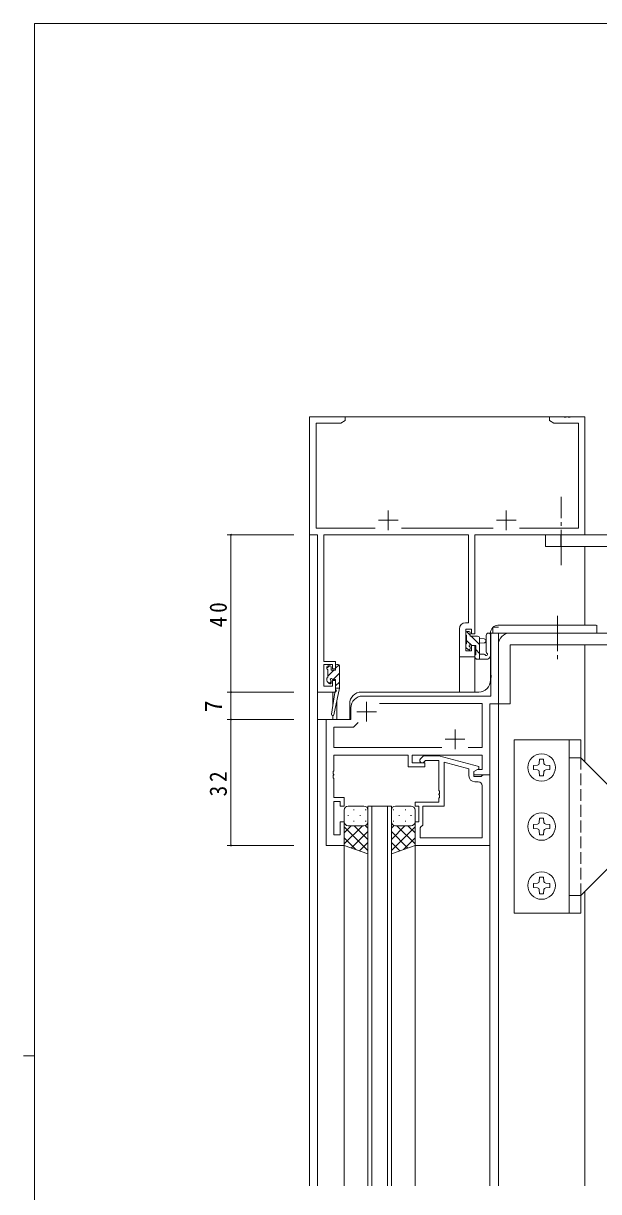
# Model space of a CAD drawing. Units: millimetres on the paper. Extents: x -420 to 373, y -297 to 267.
# Drawn here: x -420.5 to -274.2, y -32.6 to 264.4 of the extents above; entities that cross this region are included whole.
import ezdxf
from ezdxf.enums import TextEntityAlignment as Align

# ---------------------------------------------------------------- set-up
doc = ezdxf.new("R2010")
doc.units = ezdxf.units.MM
doc.linetypes.add('CHAIN2', pattern=[12, 9, -1, 1, -1])
doc.linetypes.add('DASHED3', pattern=[4, 3, -1])
for name, color, linetype, lineweight in [('0-1_YKK_ZWAK', 7, 'Continuous', 9), ('0-3_YKK_11', 7, 'Continuous', 9), ('0-4_YKK_12', 2, 'Continuous', 9), ('0-5_YKK_13', 4, 'Continuous', 9), ('0-6_YKK_D', 6, 'Continuous', 9)]:
    doc.layers.add(name, color=color, linetype=linetype, lineweight=lineweight)
doc.styles.add('ＭＳ ゴシック', font='')
doc.styles.get('ＭＳ ゴシック').set_extended_font_data('MS Gothic')

msp = doc.modelspace()

# ---------------------------------------------------------------- linework, layer by layer
at = {"layer": '0-1_YKK_ZWAK'}
for p, q in [((-417.7, -260.575), (-417.7, 264.425)), ((352.3, 264.425), (-417.7, 264.425)), ((-420.5, 1.925), (-417.7, 1.925))]:
    msp.add_line(p, q, dxfattribs=at)
at = {"layer": '0-3_YKK_11'}
for p, q in [((-347.7, 164.425), (-338.7, 164.425)), ((-347.7, 134.425), (-347.7, 164.425)), ((-338.7, 163.425), (-339.791, 162.795)), ((-338.7, 164.425), (-338.7, 163.425)), ((-286.7, 164.425), (-283.158, 164.425)), ((-286.7, 163.425), (-286.7, 164.425)), ((-285.609, 162.795), (-286.7, 163.425)), ((-283.158, 164.425), (-282.975, 164.305)), ((-282.975, 164.305), (-282.425, 164.305)), ((-282.425, 164.305), (-282.242, 164.425)), ((-282.242, 164.425), (-282.158, 164.425)), ((-282.158, 164.425), (-281.975, 164.305)), ((-281.975, 164.305), (-281.425, 164.305)), ((-281.425, 164.305), (-281.242, 164.425)), ((-281.242, 164.425), (-277.7, 164.425)), ((-277.7, 164.425), (-277.7, 134.425)), ((-346.07, 162.795), (-346.07, 136.055)), ((-339.791, 162.795), (-346.07, 162.795)), ((-279.33, 162.795), (-285.609, 162.795)), ((-279.33, 136.055), (-279.33, 162.795)), ((-327.7, 140.625), (-327.7, 135.625)), ((-297.7, 140.625), (-297.7, 135.625)), ((-330.2, 138.125), (-325.2, 138.125)), ((-300.2, 138.125), (-295.2, 138.125)), ((-345.7, 134.425), (-347.7, 134.425)), ((-346.07, 136.055), (-331.05, 136.055)), ((-345.7, 94.425), (-345.7, 134.425)), ((-344.07, 134.425), (-344.07, 102.225)), ((-307.33, 134.425), (-344.07, 134.425)), ((-324.35, 136.055), (-301.05, 136.055)), ((-307.33, 112.025), (-307.33, 134.425)), ((-305.7, 134.425), (-305.7, 109.225)), ((-277.7, 134.425), (-305.7, 134.425)), ((-294.35, 136.055), (-279.33, 136.055)), ((-309.6, 103.425), (-309.6, 110.525)), ((-308.1, 112.025), (-307.33, 112.025)), ((-307.97, 110.395), (-307.97, 104.925)), ((-306.5, 110.395), (-307.97, 110.395)), ((-306.5, 109.225), (-306.5, 110.395)), ((-305.7, 109.225), (-306.5, 109.225)), ((-301.63, 109.425), (-301.63, 98.883)), ((-299.7, 109.425), (-301.63, 109.425)), ((-299.7, 91.425), (-299.7, 109.425)), ((-307.97, 104.925), (-306.5, 104.925)), ((-306.5, 106.225), (-305.7, 106.225)), ((-306.5, 104.925), (-306.5, 106.225)), ((-305.7, 106.225), (-305.7, 103.425)), ((-344.07, 102.225), (-341.1, 102.225)), ((-344.07, 101.425), (-344.07, 95.925)), ((-341.9, 101.425), (-344.07, 101.425)), ((-341.9, 100.325), (-341.9, 101.425)), ((-341.1, 102.225), (-341.1, 100.325)), ((-305.7, 103.425), (-309.6, 103.425)), ((-341.1, 100.325), (-341.9, 100.325)), ((-301.63, 98.883), (-301.51, 98.7)), ((-301.51, 98.15), (-301.63, 97.966)), ((-301.51, 98.7), (-301.51, 98.15)), ((-344.07, 95.925), (-341.9, 95.925)), ((-341.9, 97.325), (-341.1, 97.325)), ((-341.9, 95.925), (-341.9, 97.325)), ((-341.1, 97.325), (-341.1, 94.425)), ((-301.63, 97.966), (-301.63, 93.425)), ((-341.1, 94.425), (-345.7, 94.425)), ((-301.63, 93.425), (-334.2, 93.425)), ((-337.2, 90.425), (-337.2, 87.425)), ((-335.7, 89.425), (-330.7, 89.425)), ((-333.2, 91.925), (-333.2, 86.925)), ((-303.83, 91.495), (-329.96, 91.495)), ((-303.83, 80.355), (-303.83, 91.495)), ((-301.9, 91.425), (-299.7, 91.425)), ((-301.9, 73.425), (-301.9, 91.425)), ((-343.5, 87.425), (-343.5, 55.425)), ((-337.2, 87.425), (-343.5, 87.425)), ((-335.341, 86.653), (-336.5, 85.495)), ((-335.341, 86.653), (-336.5, 85.495)), ((-341.57, 85.495), (-341.57, 80.355)), ((-336.5, 85.495), (-341.57, 85.495)), ((-310.7, 84.925), (-310.7, 79.925)), ((-341.57, 80.355), (-314.05, 80.355)), ((-313.2, 82.425), (-308.2, 82.425)), ((-307.35, 80.355), (-303.83, 80.355)), ((-341.57, 78.425), (-322.6, 78.425)), ((-341.57, 74.383), (-341.57, 78.425)), ((-322.6, 78.425), (-322.6, 75.425)), ((-321.6, 78.425), (-303.83, 78.425)), ((-321.6, 76.425), (-321.6, 78.425)), ((-318.749, 78.225), (-319.524, 77.449)), ((-314.803, 78.225), (-318.749, 78.225)), ((-304.7, 75.518), (-314.803, 78.225)), ((-303.83, 78.425), (-303.83, 74.725)), ((-341.69, 74.2), (-341.57, 74.383)), ((-322.6, 75.425), (-318.4, 75.425)), ((-318.4, 76.425), (-321.6, 76.425)), ((-318.676, 76.6), (-318.251, 77.025)), ((-318.4, 75.425), (-318.4, 76.425)), ((-318.251, 77.025), (-314.8, 77.025)), ((-314.8, 77.025), (-314.8, 69.383)), ((-313.5, 76.633), (-307.2, 74.945)), ((-313.5, 65.425), (-313.5, 76.633)), ((-307.2, 74.945), (-307.2, 73.125)), ((-305.9, 74.225), (-304.7, 74.918)), ((-305.034, 74.725), (-305.9, 74.225)), ((-303.83, 74.725), (-305.034, 74.725)), ((-304.7, 74.918), (-304.7, 75.518)), ((-341.69, 73.65), (-341.69, 74.2)), ((-341.57, 73.466), (-341.69, 73.65)), ((-341.69, 73.2), (-341.57, 73.383)), ((-341.69, 72.65), (-341.69, 73.2)), ((-341.57, 72.466), (-341.69, 72.65)), ((-341.57, 73.383), (-341.57, 73.466)), ((-341.57, 67.625), (-341.57, 72.466)), ((-305.9, 74.225), (-305.9, 73.425)), ((-305.9, 72.925), (-305.9, 74.225)), ((-305.9, 73.425), (-301.9, 73.425)), ((-304.1, 72.925), (-305.9, 72.925)), ((-305.7, 71.625), (-304.83, 71.625)), ((-303.9, 73.125), (-304.1, 72.925)), ((-303.6, 73.425), (-303.9, 73.125)), ((-301.9, 73.425), (-303.6, 73.425)), ((-301.9, 55.425), (-301.9, 73.425)), ((-314.8, 69.383), (-314.68, 69.2)), ((-314.68, 68.65), (-314.8, 68.466)), ((-314.8, 68.466), (-314.8, 68.383)), ((-314.8, 68.383), (-314.68, 68.2)), ((-314.68, 69.2), (-314.68, 68.65)), ((-303.83, 70.625), (-303.83, 57.355)), ((-338.9, 67.625), (-341.57, 67.625)), ((-341.57, 66.625), (-339.9, 66.625)), ((-341.57, 58.125), (-341.57, 66.625)), ((-339.9, 66.625), (-339.9, 65.425)), ((-339.9, 65.425), (-338.9, 65.425)), ((-338.9, 65.425), (-338.9, 67.625)), ((-320.9, 66.425), (-320.9, 65.425)), ((-314.8, 66.425), (-320.9, 66.425)), ((-320.9, 65.425), (-319.9, 65.425)), ((-319.9, 65.425), (-319.9, 61.425)), ((-318.9, 65.425), (-313.5, 65.425)), ((-318.9, 60.625), (-318.9, 65.425)), ((-314.68, 67.65), (-314.8, 67.466)), ((-314.8, 67.466), (-314.8, 66.425)), ((-314.68, 68.2), (-314.68, 67.65)), ((-339.9, 61.425), (-339.9, 58.125)), ((-338.9, 61.425), (-339.9, 61.425)), ((-338.9, 55.425), (-338.9, 61.425)), ((-320.9, 61.425), (-320.9, 55.425)), ((-319.9, 61.425), (-320.9, 61.425)), ((-319.6, 59.925), (-319.4, 60.125)), ((-319.6, 57.355), (-319.6, 59.925)), ((-319.4, 60.125), (-318.9, 60.625)), ((-339.9, 58.125), (-341.57, 58.125)), ((-303.83, 57.355), (-319.6, 57.355)), ((-303.83, 57.355), (-319.6, 57.355)), ((-343.5, 55.425), (-338.9, 55.425)), ((-320.9, 55.425), (-301.9, 55.425))]:
    msp.add_line(p, q, dxfattribs=at)
for centre, radius, start, end in [((-308.1, 110.525), 1.5, 90, 179.99998), ((-334.2, 90.425), 3, 90, 179.99998), ((-319.1, 77.025), 0.6, 134.99998, 315), ((-305.7, 73.125), 1.5, 180, 269.99998), ((-304.83, 70.625), 1, 0, 89.99998)]:
    msp.add_arc(centre, radius, start, end, dxfattribs=at)
at = {"layer": '0-4_YKK_12'}
for p, q in [((-347.7, 164.425), (-347.7, -31.075)), ((-347.7, 164.425), (-277.7, 164.425)), ((-277.7, 134.725), (-277.7, 164.425)), ((-277.7, 134.725), (-277.7, 134.425)), ((-277.7, 131.425), (-277.7, 111.425)), ((-301.7, 97.425), (-301.7, 109.425)), ((-299.7, 109.425), (-301.7, 109.425)), ((-299.7, 109.425), (-299.7, -31.075)), ((-277.7, 106.421), (-277.7, 76.747)), ((-309.6, 103.425), (-309.6, 94.425)), ((-305.7, 103.425), (-309.6, 103.425)), ((-305.7, 103.425), (-305.7, 94.425)), ((-345.7, 94.725), (-345.699, 87.425)), ((-341.8, 94.425), (-345.7, 94.424)), ((-341.8, 94.425), (-341.8, 90.768)), ((-334.499, 94.425), (-304.7, 94.425)), ((-345.7, -31.075), (-345.699, 87.425)), ((-343.499, 55.425), (-343.499, 87.425)), ((-341.8, 88.427), (-341.8, 87.425)), ((-332.9, 65.426), (-326.9, 65.426)), ((-332.9, -31.075), (-332.9, 65.426)), ((-331.9, 65.426), (-331.9, -31.075)), ((-327.9, -31.075), (-327.9, 65.426)), ((-326.9, 65.426), (-326.9, -31.075)), ((-338.9, 55.425), (-343.499, 55.425)), ((-338.9, 55.425), (-343.499, 55.425)), ((-338.9, -31.075), (-338.9, 55.425)), ((-320.9, 55.725), (-320.9, -31.075)), ((-308.9, 55.425), (-301.9, 55.425)), ((-301.9, 55.425), (-301.9, -31.075)), ((-277.7, 43.747), (-277.7, -31.075))]:
    msp.add_line(p, q, dxfattribs=at)
msp.add_lwpolyline([(-337.499, 91.425), (-337.499, 87.425), (-345.699, 87.425)], dxfattribs=at)
for centre, start, end in [((-304.7, 97.425), 270, 0), ((-334.499, 91.425), 90, 180)]:
    msp.add_arc(centre, 3, start, end, dxfattribs=at)
at = {"layer": '0-5_YKK_13', "linetype": 'CHAIN2'}
for p, q in [((-283.701, 126.653), (-283.701, 144.031)), ((-284.701, 113.802), (-284.701, 101.944))]:
    msp.add_line(p, q, dxfattribs=at)
at = {"layer": '0-5_YKK_13'}
for p, q in [((-268.701, 134.425), (-287.701, 134.425)), ((-287.701, 134.425), (-287.701, 131.425)), ((-283.8, 134.425), (-283.8, 131.425)), ((-287.701, 131.425), (-268.701, 131.425)), ((-301.08, 110.925), (-299.637, 110.925)), ((-301.08, 109.425), (-301.08, 110.925)), ((-274.8, 111.425), (-299.8, 111.425)), ((-274.7, 111.425), (-274.7, 109.421)), ((-307.97, 109.525), (-307.97, 109.025)), ((-307.775, 109.806), (-306.87, 108.901)), ((-307.77, 108.825), (-307.77, 106.725)), ((-307.77, 107.556), (-306.44, 106.226)), ((-307.17, 109.825), (-307.67, 109.825)), ((-306.87, 108.625), (-306.87, 109.525)), ((-304.97, 108.625), (-306.87, 108.625)), ((-306.594, 108.625), (-304.47, 106.501)), ((-304.47, 102.825), (-304.47, 108.125)), ((-304.47, 108.025), (-303.326, 107.923)), ((-304.47, 106.825), (-303.326, 106.927)), ((-302.8, 104.561), (-302.8, 108.808)), ((-274.701, 109.425), (-301.701, 109.425)), ((-301.6, 103.63), (-301.6, 108.808)), ((-301.08, 109.425), (-299.7, 109.425)), ((-299.7, 108.925), (-299.7, 94.025)), ((-296.7, 109.424), (-192.7, 109.408)), ((-307.97, 106.525), (-307.97, 105.925)), ((-307.882, 105.713), (-307.382, 105.213)), ((-306.87, 105.425), (-306.87, 105.764)), ((-306.409, 106.225), (-305.47, 106.225)), ((-305.47, 106.225), (-305.47, 103.925)), ((-305.47, 105.256), (-304.47, 104.256)), ((-303.29, 104.025), (-304.47, 104.025)), ((-299.702, 91.425), (-299.7, 106.425)), ((-296.7, 106.424), (-296.702, 91.424)), ((-296.7, 106.424), (-192.7, 106.406)), ((-342.682, 101.125), (-343.3, 100.507)), ((-342.5, 101.125), (-343, 101.125)), ((-340.207, 101.355), (-341.1, 100.462)), ((-341.1, 101.125), (-341.1, 100.025)), ((-340.4, 101.425), (-340.8, 101.425)), ((-340.1, 101.125), (-340.1, 95.427)), ((-305.67, 103.725), (-305.67, 103.125)), ((-305.67, 103.211), (-305.284, 102.825)), ((-305.37, 102.825), (-302.407, 102.825)), ((-301.668, 103.44), (-302.02, 103.008)), ((-343.3, 100.825), (-343.3, 100.325)), ((-343.1, 100.125), (-343.1, 98.125)), ((-341.537, 100.025), (-343.1, 98.462)), ((-342.2, 100.025), (-342.2, 100.825)), ((-341.1, 100.025), (-342.2, 100.025)), ((-340.1, 99.217), (-341.692, 97.625)), ((-343.3, 97.925), (-343.3, 97.325)), ((-343.212, 97.113), (-342.712, 96.613)), ((-342.2, 97.117), (-342.708, 96.609)), ((-342.2, 96.825), (-342.2, 97.164)), ((-341.739, 97.625), (-341.1, 97.625)), ((-340.1, 95.427), (-341.506, 88.666)), ((-341.1, 95.427), (-341.114, 95.34)), ((-341.1, 97.625), (-341.1, 95.427)), ((-340.1, 96.972), (-341.1, 95.972)), ((-340.1, 95.427), (-341.1, 95.427)), ((-341.273, 94.313), (-342.097, 88.771)), ((-340.8, 92.061), (-340.8, 87.425)), ((-299.702, 91.425), (-296.702, 91.424)), ((-295.701, 38.247), (-295.701, 82.247)), ((-295.701, 82.247), (-278.701, 82.247)), ((-281.701, 38.247), (-281.701, 82.247)), ((-278.701, 82.247), (-278.701, 77.747)), ((-289.201, 77.347), (-289.293, 76.293)), ((-289.201, 77.347), (-288.201, 77.347)), ((-288.201, 77.347), (-288.109, 76.293)), ((-278.701, 77.747), (-281.701, 77.747)), ((-278.701, 77.747), (-268.701, 67.747)), ((-290.801, 75.747), (-289.747, 75.839)), ((-290.801, 75.747), (-290.801, 74.747)), ((-290.801, 74.747), (-289.747, 74.654)), ((-287.654, 75.839), (-286.601, 75.747)), ((-287.654, 74.654), (-286.601, 74.747)), ((-286.601, 75.747), (-286.601, 74.747)), ((-289.293, 74.2), (-289.201, 73.147)), ((-289.201, 73.147), (-288.201, 73.147)), ((-288.109, 74.2), (-288.201, 73.147)), ((-333.9, 65.425), (-337.9, 65.425)), ((-325.9, 65.425), (-321.9, 65.425)), ((-338.9, 64.425), (-338.9, 61.425)), ((-337.98, 63.061), (-337.78, 63.061)), ((-336.565, 64.476), (-336.365, 64.476)), ((-334.95, 63.061), (-334.75, 63.061)), ((-333.535, 64.476), (-333.335, 64.476)), ((-332.9, 61.425), (-332.9, 64.425)), ((-326.9, 61.425), (-326.9, 64.425)), ((-326.265, 64.476), (-326.465, 64.476)), ((-324.85, 63.061), (-325.05, 63.061)), ((-323.235, 64.476), (-323.435, 64.476)), ((-321.82, 63.061), (-322.02, 63.061)), ((-320.9, 64.425), (-320.9, 61.425)), ((-338.9, 55.425), (-338.9, 61.425)), ((-337.108, 60.425), (-338.9, 58.633)), ((-334.28, 60.425), (-338.9, 55.805)), ((-338.9, 60.156), (-332.9, 54.156)), ((-337.9, 60.425), (-334.3, 60.425)), ((-337.5, 60.425), (-333.9, 60.425)), ((-336.565, 61.646), (-336.365, 61.646)), ((-336.34, 60.425), (-332.9, 56.985)), ((-333.568, 60.481), (-332.9, 59.813)), ((-333.535, 61.646), (-333.335, 61.646)), ((-332.9, 53.282), (-332.9, 61.425)), ((-326.9, 61.425), (-326.9, 53.282)), ((-326.232, 60.481), (-326.9, 59.813)), ((-323.46, 60.425), (-326.9, 56.985)), ((-320.9, 60.156), (-326.9, 54.156)), ((-326.265, 61.646), (-326.465, 61.646)), ((-322.3, 60.425), (-325.9, 60.425)), ((-325.52, 60.425), (-320.9, 55.804)), ((-321.9, 60.425), (-325.5, 60.425)), ((-323.235, 61.646), (-323.435, 61.646)), ((-322.692, 60.425), (-320.9, 58.633)), ((-320.9, 55.425), (-320.9, 61.425)), ((-290.801, 60.747), (-289.747, 60.839)), ((-290.801, 60.747), (-290.801, 59.747)), ((-290.801, 59.747), (-289.747, 59.654)), ((-289.201, 62.347), (-289.293, 61.293)), ((-289.201, 62.347), (-288.201, 62.347)), ((-288.201, 62.347), (-288.109, 61.293)), ((-287.654, 60.839), (-286.601, 60.747)), ((-287.654, 59.654), (-286.601, 59.747)), ((-286.601, 60.747), (-286.601, 59.747)), ((-338.9, 57.328), (-335.939, 54.367)), ((-332.9, 58.976), (-337.096, 54.78)), ((-326.9, 58.976), (-322.704, 54.78)), ((-320.9, 57.328), (-323.861, 54.367)), ((-289.293, 59.2), (-289.201, 58.147)), ((-289.201, 58.147), (-288.201, 58.147)), ((-288.109, 59.2), (-288.201, 58.147)), ((-332.9, 53.282), (-338.9, 55.425)), ((-332.9, 56.148), (-335.012, 54.036)), ((-326.9, 56.148), (-324.788, 54.036)), ((-326.9, 53.282), (-320.9, 55.425)), ((-268.701, 52.747), (-278.701, 42.747)), ((-290.801, 45.747), (-289.747, 45.839)), ((-290.801, 45.747), (-290.801, 44.747)), ((-290.801, 44.747), (-289.747, 44.654)), ((-289.201, 47.347), (-289.293, 46.293)), ((-289.201, 47.347), (-288.201, 47.347)), ((-288.201, 47.347), (-288.109, 46.293)), ((-287.654, 45.839), (-286.601, 45.747)), ((-287.654, 44.654), (-286.601, 44.747)), ((-286.601, 45.747), (-286.601, 44.747)), ((-289.293, 44.2), (-289.201, 43.147)), ((-289.201, 43.147), (-288.201, 43.147)), ((-288.109, 44.2), (-288.201, 43.147)), ((-278.701, 42.747), (-281.701, 42.747)), ((-278.701, 42.747), (-278.701, 38.247)), ((-295.701, 38.247), (-278.701, 38.247))]:
    msp.add_line(p, q, dxfattribs=at)
at = {"layer": '0-5_YKK_13', "linetype": 'DASHED3'}
msp.add_line((-278.701, 77.747), (-278.701, 42.747), dxfattribs=at)
at = {"layer": '0-5_YKK_13'}
for centre in [(-288.701, 75.247), (-288.701, 60.247), (-288.701, 45.247)]:
    msp.add_circle(centre, 3.5, dxfattribs=at)
for centre, radius, start, end in [((-299.7, 109.425), 2, 90, 180), ((-307.67, 109.525), 0.3, 90, 180), ((-307.77, 109.025), 0.2, 180, 270), ((-307.17, 109.525), 0.3, 0, 90), ((-304.97, 108.125), 0.5, 0, 90), ((-303.37, 107.425), 0.5, 275.09206, 84.90793), ((-302.2, 108.808), 0.6, 359.99998, 179.99998), ((-296.7, 106.424), 3, 89.99107, 179.99107), ((-307.77, 106.525), 0.2, 90, 180), ((-307.67, 105.925), 0.3, 180, 225), ((-307.17, 105.425), 0.3, 225, 0), ((-306.87, 106.225), 0.25, 33.05573, 236.94426), ((-307.17, 105.764), 0.3, 0, 56.94426), ((-306.409, 106.525), 0.3, 213.05573, 270), ((-303.29, 103.725), 0.3, 30, 90), ((-302.77, 104.025), 0.3, 210, 63.2563), ((-302.5, 104.561), 0.3, 179.99998, 243.2563), ((-343, 100.825), 0.3, 90, 180), ((-342.5, 100.825), 0.3, 0, 90), ((-340.8, 101.125), 0.3, 90, 180), ((-340.4, 101.125), 0.3, 0, 90), ((-305.47, 103.725), 0.2, 90, 180), ((-305.37, 103.125), 0.3, 180, 270), ((-302.407, 103.325), 0.5, 270, 320.76546), ((-301.9, 103.63), 0.3, 320.76546, 359.99998), ((-343.1, 100.325), 0.2, 180, 270), ((-343.1, 97.925), 0.2, 90, 180), ((-343, 97.325), 0.3, 180, 225), ((-342.5, 96.825), 0.3, 225, 0), ((-342.2, 97.625), 0.25, 33.05573, 236.94426), ((-342.5, 97.164), 0.3, 0, 56.94426), ((-341.739, 97.925), 0.3, 213.05573, 270), ((-340.818, 95.292), 0.3, 170.80246, 230.80246), ((-341.197, 94.827), 0.3, 291.55064, 50.80246), ((-340.977, 94.269), 0.3, 111.55064, 171.55064), ((-341.8, 88.727), 0.3, 171.55064, 348.25018), ((-289.791, 76.337), 0.5, 274.99998, 355), ((-289.791, 74.156), 0.5, 4.99998, 85), ((-287.611, 76.337), 0.5, 184.99998, 265), ((-287.611, 74.156), 0.5, 94.99998, 175), ((-337.9, 64.425), 1, 90, 180), ((-333.9, 64.425), 1, 0, 90), ((-325.9, 64.425), 1, 90, 180), ((-321.9, 64.425), 1, 0, 90), ((-337.9, 61.425), 1, 180, 270), ((-337.9, 61.425), 1, 180, 270), ((-333.9, 61.425), 1, 270, 0), ((-333.9, 61.425), 1, 270, 0), ((-325.9, 61.425), 1, 180, 270), ((-325.9, 61.425), 1, 180, 270), ((-321.9, 61.425), 1, 270, 0), ((-321.9, 61.425), 1, 270, 0), ((-289.791, 61.337), 0.5, 274.99998, 355), ((-289.791, 59.156), 0.5, 4.99998, 85), ((-287.611, 61.337), 0.5, 184.99998, 265), ((-287.611, 59.156), 0.5, 94.99998, 175), ((-289.791, 46.337), 0.5, 274.99998, 355), ((-289.791, 44.156), 0.5, 4.99998, 85), ((-287.611, 46.337), 0.5, 184.99998, 265), ((-287.611, 44.156), 0.5, 94.99998, 175)]:
    msp.add_arc(centre, radius, start, end, dxfattribs=at)
at = {"layer": '0-6_YKK_D'}
for p, q in [((-351.7, 134.425), (-368.7, 134.425)), ((-367.7, 134.425), (-367.7, 94.425)), ((-351.7, 94.425), (-368.7, 94.425)), ((-351.7, 94.425), (-368.7, 94.425)), ((-367.7, 94.425), (-367.7, 87.425)), ((-351.7, 87.425), (-368.7, 87.425)), ((-351.7, 87.425), (-368.7, 87.425)), ((-367.7, 87.425), (-367.7, 55.425)), ((-351.7, 55.425), (-368.7, 55.425))]:
    msp.add_line(p, q, dxfattribs=at)
for centre, start, end in [((-367.7, 134.425), 90, 270), ((-367.7, 134.425), 270, 90), ((-367.7, 94.425), 90, 270), ((-367.7, 94.425), 90, 270), ((-367.7, 94.425), 270, 90), ((-367.7, 94.425), 270, 90), ((-367.7, 87.425), 90, 270), ((-367.7, 87.425), 90, 270), ((-367.7, 87.425), 270, 90), ((-367.7, 87.425), 270, 90), ((-367.7, 55.425), 90, 270), ((-367.7, 55.425), 270, 90)]:
    msp.add_arc(centre, 0.106, start, end, dxfattribs=at)

# ---------------------------------------------------------------- texts
at = {"layer": '0-6_YKK_D', "color": 3, "style": 'ＭＳ ゴシック'}
msp.add_text('7', height=4.399, rotation=90, dxfattribs=at).set_placement((-368.7, 89.325), align=Align.BOTTOM_LEFT)
at = {"layer": '0-6_YKK_D', "color": 3, "char_height": 4.399, "attachment_point": 7, "rotation": 90, "style": 'ＭＳ ゴシック'}
for s, insert in [('\\T1.36;\\W0.9;40', (-368.7, 110.905)), ('\\T1.36;\\W0.9;32', (-368.7, 67.905))]:
    msp.add_mtext(s, dxfattribs=dict(at, insert=insert))

doc.saveas('drawing.dxf')
